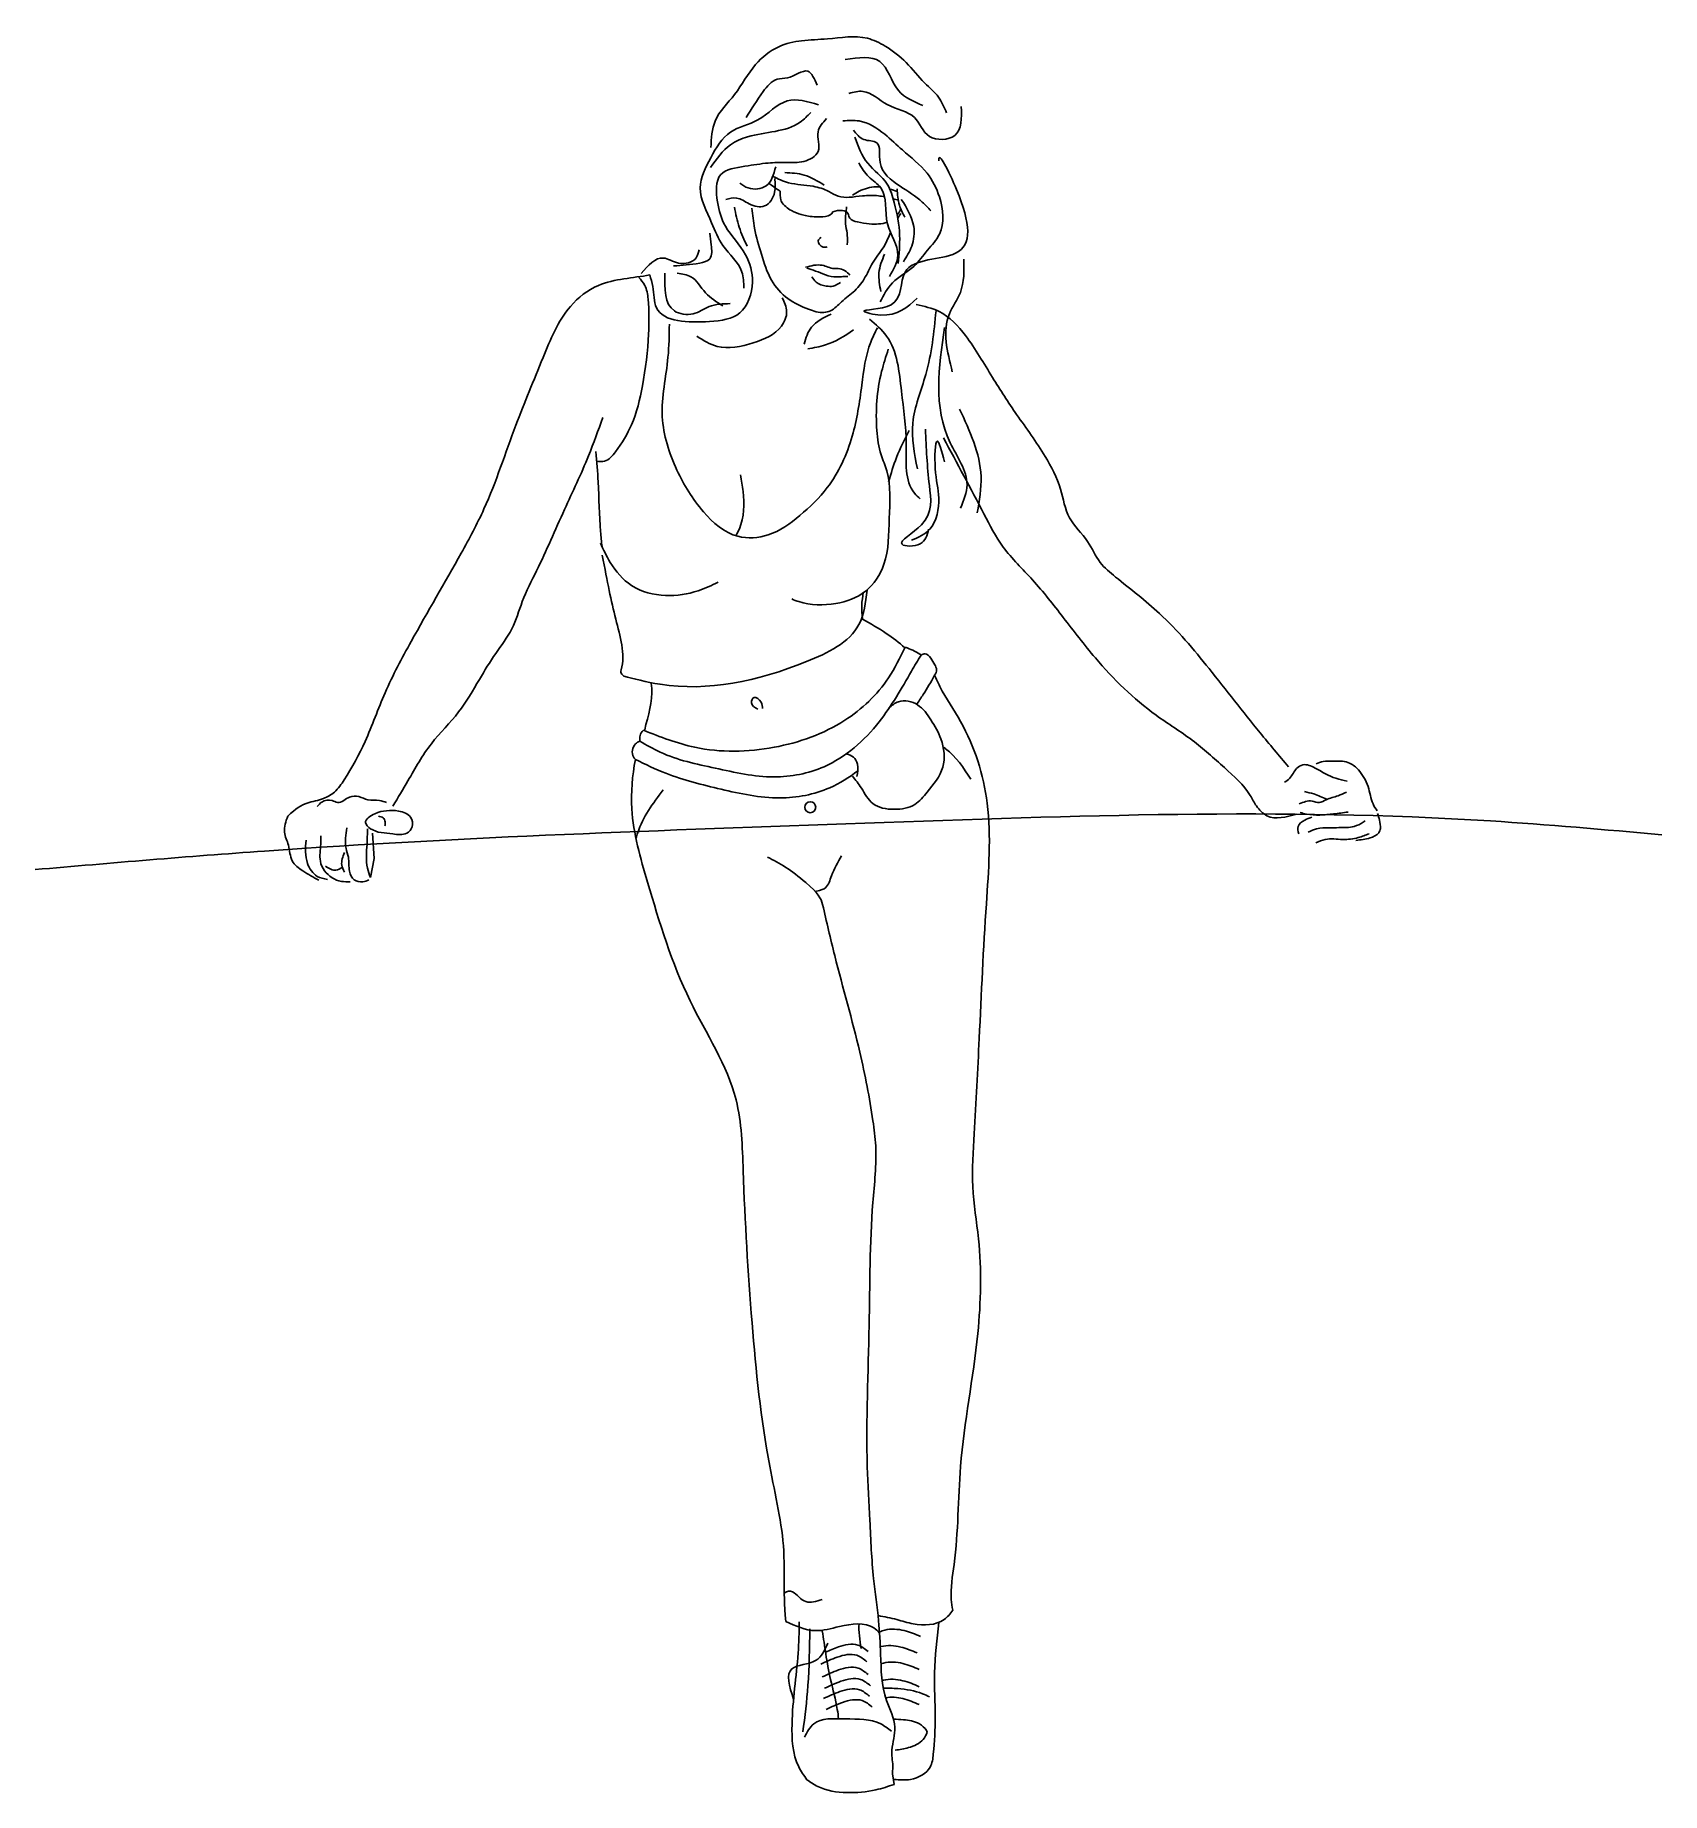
# Model space of a CAD drawing. Header units: metres. Extents: x -795 to 797, y 0 to 1719.
import ezdxf

# ---------------------------------------------------------------- set-up
doc = ezdxf.new("R2010")
doc.units = ezdxf.units.M
doc.layers.add('ceco.net 117', color=7, linetype='Continuous')

msp = doc.modelspace()

# ---------------------------------------------------------------- linework, layer by layer
at = {"layer": 'ceco.net 117'}
for points in [[(-445.3, 937.7), (-459.5, 939.5), (-467, 942.7)], [(-465, 938.5), (-463.3, 913.6), (-467, 895.1)], [(44.2, 26.1), (43.9, 18.4), (45.4, 8)]]:
    msp.add_lwpolyline(points, dxfattribs=at)
msp.add_circle((-36.7, 963.9), 5.38, dxfattribs=at)
for points, knots in [([(-133.9, 1609.1), (-133.5, 1618.2), (-132.5, 1638.4), (-108.2, 1661.1), (-93.6, 1689.8), (-70, 1708.9), (-44.4, 1714.6), (-15.5, 1714.9), (13.3, 1720.4), (39.1, 1707.7), (58.2, 1692.9), (72.8, 1673.5), (89.6, 1659.8), (94.4, 1648.4), (96.7, 1643.1)], [0, 0, 0, 0, 0.0263561, 0.0586127, 0.0942969, 0.1228227, 0.1460304, 0.1713683, 0.2103714, 0.2294381, 0.2555, 0.2824817, 0.3018759, 0.3191273, 0.3191273, 0.3191273, 0.3191273]), ([(-30, 1670.1), (-32.6, 1676.3), (-38.4, 1690.5), (-55.4, 1675.8), (-72.3, 1677.5), (-86, 1660.2), (-94.2, 1646.9), (-99.3, 1638.7)], [0, 0, 0, 0, 0.01658822, 0.03739036, 0.04776587, 0.06597276, 0.09606923, 0.09606923, 0.09606923, 0.09606923]), ([(-2.5, 1695.2), (10.4, 1697.2), (36.2, 1701.3), (44.9, 1662.3), (64.6, 1654.1), (73.5, 1650.3)], [0, 0, 0, 0, 0.03393876, 0.06771612, 0.09567416, 0.09567416, 0.09567416, 0.09567416]), ([(-28.6, 1651.1), (-39.3, 1654.2), (-61.9, 1660.8), (-84.8, 1633.5), (-117.8, 1627.5), (-134.5, 1599.6), (-149.8, 1568.2), (-133.9, 1538.8), (-123.2, 1510.3), (-102.2, 1493.4), (-101.9, 1477.1), (-101.7, 1471.7)], [0, 0, 0, 0, 0.0307627, 0.0648986, 0.094306, 0.1259506, 0.1572485, 0.1932267, 0.2180472, 0.2498773, 0.2657096, 0.2657096, 0.2657096, 0.2657096]), ([(111, 1649.4), (111.4, 1638), (112.1, 1617), (76, 1615.1), (67.2, 1644.1), (37.9, 1647.6), (19.7, 1666.9), (5.8, 1663.4), (1.1, 1662.2)], [0, 0, 0, 0, 0.0290922, 0.0538392, 0.0772898, 0.1067844, 0.1338276, 0.147688, 0.147688, 0.147688, 0.147688]), ([(-20.7, 1637.5), (-24.4, 1633.5), (-32.7, 1624.5), (-24, 1604.2), (-43.5, 1593.6), (-60.3, 1594.8), (-80, 1594.3), (-100.3, 1590.7), (-130.1, 1586.9), (-128.5, 1555.4), (-120.6, 1528.8), (-98.6, 1507.5), (-90, 1476.4), (-102, 1442.5), (-141.7, 1437.5), (-190.2, 1438.2), (-189.5, 1470.4), (-192.5, 1481), (-193.8, 1484.6)], [0, 0, 0, 0, 2.687308, 6.03645, 9.026037, 12.11097, 15.101477, 19.123662, 23.534534, 28.183084, 32.563129, 38.541434, 43.393532, 49.076045, 54.438331, 63.796548, 67.472372, 69.491764, 69.491764, 69.491764, 69.491764]), ([(-36.2, 1643.5), (-39.5, 1640.1), (-55.4, 1623.7), (-87.4, 1625.2), (-119, 1611.4), (-128.4, 1598), (-134.2, 1589.7)], [0, 0, 0, 0, 0.0139839, 0.0673828, 0.0859114, 0.115444, 0.115444, 0.115444, 0.115444]), ([(-4.7, 1635.2), (0.7, 1635.6), (15.6, 1636.7), (35.7, 1623.7), (55.4, 1604.2), (77.9, 1587.2), (92.5, 1558.7), (95.5, 1527.8), (77.4, 1508.7), (64.6, 1490.3), (42.8, 1479.5), (35.1, 1464.8), (31.6, 1458.1)], [0, 0, 0, 0, 0.0158081, 0.0440863, 0.067132, 0.1003438, 0.1265335, 0.1627782, 0.1823926, 0.2031623, 0.2296634, 0.251835, 0.251835, 0.251835, 0.251835]), ([(5.5, 1626.3), (8.4, 1622.5), (14, 1615.1), (33.8, 1616.5), (27.4, 1587.8), (50.5, 1571.6), (69.6, 1559.6), (78.6, 1550.2), (81.3, 1547.3)], [0, 0, 0, 0, 0.0138196, 0.026787, 0.0461144, 0.0764643, 0.1034288, 0.1152629, 0.1152629, 0.1152629, 0.1152629]), ([(6.9, 1619.4), (10.3, 1610.3), (16.9, 1592.2), (39.3, 1577.2), (47, 1551), (52.1, 1524.9), (50.2, 1504.9), (49.3, 1495.6)], [0, 0, 0, 0, 0.0284733, 0.0564276, 0.0758445, 0.1082352, 0.1358926, 0.1358926, 0.1358926, 0.1358926]), ([(89.1, 1596.3), (88.4, 1607.4), (119.1, 1545.6), (123.9, 1496.2), (45.8, 1502.8), (56.8, 1449.3), (2.9, 1451.3), (44.9, 1440.7), (58.5, 1453.1), (68, 1461.8)], [0, 0, 0, 0, 0.0332881, 0.0955413, 0.1482809, 0.1831411, 0.2104674, 0.2273559, 0.2666963, 0.2666963, 0.2666963, 0.2666963]), ([(-70.5, 1590.4), (-72.4, 1583), (-76, 1569.3), (-95.6, 1567.3), (-103.1, 1572.5), (-105.7, 1574.3)], [0, 0, 0, 0, 0.02085705, 0.03860557, 0.04812073, 0.04812073, 0.04812073, 0.04812073]), ([(-61.6, 1584.6), (-55.2, 1584.3), (-41.3, 1583.6), (-29.4, 1576.3), (-23, 1572.4)], [0, 0, 0, 0, 0.0190223, 0.04108961, 0.04108961, 0.04108961, 0.04108961]), ([(10.7, 1594.2), (13.6, 1589.4), (19.2, 1580), (40.4, 1567.1), (33.1, 1534.3), (54.6, 1507), (44.8, 1489.9), (40.8, 1482.9)], [0, 0, 0, 0, 0.0167823, 0.0326217, 0.0686589, 0.1009137, 0.1235148, 0.1235148, 0.1235148, 0.1235148]), ([(-71.5, 1579), (-71, 1574.5), (-69.9, 1564.5), (-79.7, 1548.7), (-96.6, 1553), (-107.5, 1561.5), (-115.7, 1559.2), (-119.2, 1558.2)], [0, 0, 0, 0, 0.01347238, 0.03015934, 0.04533663, 0.05902242, 0.06950694, 0.06950694, 0.06950694, 0.06950694]), ([(-77.2, 1574.1), (-76.3, 1573.5), (-72.6, 1570.9), (-68.9, 1568.2), (-66, 1566.5)], [1.194022, 1.194022, 1.194022, 1.194022, 1.746511, 3.549252, 3.549252, 3.549252, 3.549252]), ([(-73.3, 1581), (-68.3, 1578.4), (-55.8, 1572.9), (-36.4, 1572.6), (-20, 1567.7), (-9.5, 1560.6), (2.3, 1560.1), (15.1, 1562.4), (26.8, 1562.5), (34, 1561.4), (36, 1561.1)], [1.153076, 1.153076, 1.153076, 1.153076, 4.076915, 8.301037, 11.120992, 12.933313, 14.813396, 17.071941, 19.815472, 20.880744, 20.880744, 20.880744, 20.880744]), ([(-66, 1566.5), (-66.3, 1560.2), (-64.7, 1553.9), (-55.4, 1547), (-44.8, 1543.2), (-33.7, 1540.7), (-16.1, 1541.4), (-14.6, 1546.2)], [0.699461, 0.699461, 0.699461, 0.699461, 1.562934, 3.680637, 5.522798, 7.809524, 10.744798, 10.744798, 10.744798, 10.744798]), ([(31.7, 1570.6), (30.3, 1570.8), (23.4, 1571.1), (13.7, 1568.2), (6.7, 1563.8), (4.5, 1562.5)], [2.981922, 2.981922, 2.981922, 2.981922, 3.703245, 6.65861, 8.031809, 8.031809, 8.031809, 8.031809]), ([(48.2, 1568.7), (48.6, 1563.3), (49.4, 1553.6), (53.8, 1544.9), (55.8, 1541)], [0, 0, 0, 0, 0.01613352, 0.02900796, 0.02900796, 0.02900796, 0.02900796]), ([(-110.9, 1551), (-109.6, 1544.3), (-107, 1531), (-101.3, 1518.8), (-98.5, 1512.6)], [0, 0, 0, 0, 0.02023397, 0.04044261, 0.04044261, 0.04044261, 0.04044261]), ([(-93.8, 1549.9), (-93.1, 1543.3), (-91.5, 1528), (-84.4, 1504.6), (-76.8, 1479.6), (-59.8, 1460.2), (-40.9, 1451.6), (-26.3, 1446.8), (-14.3, 1449.7), (-5.8, 1459.5), (7.4, 1468.4), (17.9, 1482.4), (24.7, 1498.8), (36, 1511.5), (39.9, 1521.7), (41.8, 1526.1)], [0, 0, 0, 0, 3.469445, 8.058401, 12.816201, 17.049744, 21.01878, 23.701066, 24.821644, 27.268202, 30.224667, 33.194598, 36.272779, 39.462262, 41.953839, 41.953839, 41.953839, 41.953839]), ([(-14.6, 1546.2), (-11.6, 1547.2), (-6.5, 1548.7), (1.1, 1545.8), (1, 1538.7), (15.6, 1534.5), (28.2, 1533.7), (36, 1535.2), (38.5, 1536.1)], [0, 0, 0, 0, 1.640648, 2.785089, 3.573434, 4.678266, 7.81131, 9.524813, 9.524813, 9.524813, 9.524813]), ([(-1.1, 1551.3), (-1.8, 1546.5), (-3.4, 1535.6), (0.4, 1523.2), (-0.5, 1515.5), (-0.7, 1513.9)], [0, 0, 0, 0, 0.01438849, 0.03281762, 0.03761416, 0.03761416, 0.03761416, 0.03761416]), ([(48.3, 1543.1), (48.5, 1543.3), (49.8, 1545.1), (51.1, 1547.1), (51.9, 1549.1)], [12.118686, 12.118686, 12.118686, 12.118686, 12.273953, 13.432712, 13.432712, 13.432712, 13.432712]), ([(52.4, 1558.5), (57.7, 1550), (66.6, 1535.9), (64.1, 1512.7), (57.5, 1502.4), (54.4, 1497.5)], [0, 0, 0, 0, 0.02922364, 0.04848105, 0.06580137, 0.06580137, 0.06580137, 0.06580137]), ([(-170.4, 1493.4), (-162.3, 1493.9), (-150.6, 1494.6), (-132, 1499.2), (-133.5, 1513.7), (-134.5, 1521.6), (-135, 1525.3)], [0, 0, 0, 0, 0.02568298, 0.03648244, 0.05001992, 0.06144666, 0.06144666, 0.06144666, 0.06144666]), ([(-26.2, 1521.4), (-27.5, 1520.3), (-30.9, 1517.3), (-25.4, 1511.1), (-21.5, 1511.7), (-20.2, 1511.9)], [0, 0, 0, 0, 0.00454343, 0.01219646, 0.01618164, 0.01618164, 0.01618164, 0.01618164]), ([(-202.2, 1485.9), (-195.2, 1493.9), (-184, 1506.5), (-165.7, 1493.3), (-148.3, 1497.4), (-146.1, 1506.3), (-145.5, 1509)], [0, 0, 0, 0, 0.02648872, 0.0421934, 0.06028166, 0.06844928, 0.06844928, 0.06844928, 0.06844928]), ([(36, 1504.9), (33.5, 1498.8), (28.7, 1487), (31.2, 1474.6), (32.4, 1468.5)], [0, 0, 0, 0, 0.01917536, 0.03726713, 0.03726713, 0.03726713, 0.03726713]), ([(113.5, 1499.9), (113.8, 1488.7), (114.3, 1469.4), (90.3, 1437.6), (97.3, 1409.6), (102.3, 1389.8)], [0, 0, 0, 0, 0.0327557, 0.0561241, 0.1129313, 0.1129313, 0.1129313, 0.1129313]), ([(-548, 955.2), (-540.1, 962.8), (-529.9, 968.8), (-514, 971), (-500.8, 978.6), (-487.4, 998.4), (-470, 1030.4), (-453.3, 1077.9), (-420.7, 1138.9), (-386.1, 1197.4), (-348.8, 1266.7), (-327.9, 1333.1), (-299.8, 1398.7), (-279.6, 1450.4), (-240.2, 1480.8), (-210.2, 1481.3), (-193.8, 1484.6)], [0, 0, 0, 0, 3.226915, 6.109172, 8.29882, 10.985432, 18.434336, 27.439964, 37.266928, 54.614338, 63.101605, 78.414784, 90.861172, 100.790435, 106.807273, 115.813906, 115.813906, 115.813906, 115.813906]), ([(-204.6, 1482.2), (-202.4, 1479.7), (-197, 1473.8), (-194.2, 1453.9), (-194.5, 1421.2), (-199.3, 1379.9), (-208.9, 1339.6), (-223.1, 1316.6), (-235.4, 1301.2), (-243.1, 1302.1), (-245.8, 1302.4)], [0, 0, 0, 0, 0.0098953, 0.0236858, 0.0578953, 0.1090968, 0.1484661, 0.1791517, 0.1932461, 0.2011094, 0.2011094, 0.2011094, 0.2011094]), ([(-178.9, 1486.3), (-179.3, 1471.1), (-179.8, 1448.5), (-150.7, 1444), (-135.2, 1456), (-122.2, 1456.3), (-115.1, 1456.5)], [0, 0, 0, 0, 0.03798248, 0.05663504, 0.07376811, 0.09452376, 0.09452376, 0.09452376, 0.09452376]), ([(-166.9, 1486.3), (-162.1, 1485.6), (-150, 1484), (-140.4, 1465.5), (-128.3, 1458.1), (-122.2, 1454.4)], [0, 0, 0, 0, 0.01392888, 0.03500342, 0.05626991, 0.05626991, 0.05626991, 0.05626991]), ([(-41.3, 1492), (-35.8, 1493.5), (-26.3, 1496.2), (-16.1, 1490.3), (-8.5, 1491.1), (-2.7, 1489.2), (0.5, 1486), (2.1, 1484.4)], [0, 0, 0, 0, 0.01646215, 0.02845083, 0.03243601, 0.0391155, 0.04590119, 0.04590119, 0.04590119, 0.04590119]), ([(-40, 1491.1), (-37.2, 1490.2), (-31, 1488.5), (-21.7, 1484.2), (-13, 1482.2), (-5.7, 1482.9), (-2.1, 1483), (-0.1, 1483.1)], [0, 0, 0, 0, 0.00893287, 0.01922473, 0.03061578, 0.03515217, 0.04128627, 0.04128627, 0.04128627, 0.04128627]), ([(-35.3, 1482.8), (-34, 1480.9), (-30.6, 1476.1), (-22.4, 1473.5), (-13.6, 1473), (-9.4, 1475.7), (-7.1, 1477.2)], [0, 0, 0, 0, 0.00678367, 0.01751358, 0.02428991, 0.0323101, 0.0323101, 0.0323101, 0.0323101]), ([(-147.7, 1424.6), (-141.3, 1420.6), (-124.5, 1410), (-93.3, 1417), (-66.3, 1427.7), (-57.7, 1448.6), (-62, 1457.8), (-64.1, 1462.2)], [0, 0, 0, 0, 0.0221952, 0.0578251, 0.0899241, 0.1049407, 0.1190602, 0.1190602, 0.1190602, 0.1190602]), ([(-16.3, 1446.2), (-23.6, 1442.7), (-36.7, 1436.5), (-41, 1422.9), (-42.8, 1416.9)], [0, 0, 0, 0, 0.02311463, 0.04114719, 0.04114719, 0.04114719, 0.04114719]), ([(86.4, 1449.5), (84.3, 1428.6), (80.5, 1391.3), (58.9, 1341.5), (65.1, 1309.9), (68.1, 1294.8)], [0, 0, 0, 0, 0.0630565, 0.1123541, 0.1574409, 0.1574409, 0.1574409, 0.1574409]), ([(66.9, 1455.5), (74.7, 1453.9), (94.1, 1449.7), (119.6, 1422.1), (140.1, 1385.5), (157.2, 1359.9), (165.2, 1347.9)], [0, 0, 0, 0, 0.0234713, 0.0584758, 0.1072576, 0.1505181, 0.1505181, 0.1505181, 0.1505181]), ([(-174.6, 1436.5), (-174.7, 1425.7), (-175.2, 1395.4), (-186.8, 1347.2), (-169.6, 1294.2), (-144.9, 1253.7), (-112.8, 1225.3), (-74.4, 1228.1), (-45.8, 1249.1), (-14.3, 1279.4), (6.5, 1324.8), (13.5, 1374), (17.9, 1410.8), (26.7, 1428.2), (29, 1432.8)], [0, 0, 0, 0, 0.0323877, 0.0908952, 0.1450613, 0.1932847, 0.2347334, 0.2643664, 0.3006935, 0.3389489, 0.3949808, 0.445754, 0.4887272, 0.5040317, 0.5040317, 0.5040317, 0.5040317]), ([(-39.2, 1412.3), (-33.3, 1413.3), (-17, 1415.9), (-3.1, 1424.9), (5.7, 1430.7)], [0, 0, 0, 0, 0.01778621, 0.04892351, 0.04892351, 0.04892351, 0.04892351]), ([(21.4, 1441.3), (27.4, 1436.1), (47.9, 1418.6), (52, 1370.5), (59.3, 1321.9), (55, 1280.1), (68.9, 1267.3), (70.9, 1265.5)], [0, 0, 0, 0, 0.0233105, 0.0792715, 0.1316506, 0.1799584, 0.1877283, 0.1877283, 0.1877283, 0.1877283]), ([(94.7, 1433.1), (89, 1394.4), (81.1, 1340.5), (122.4, 1286.1), (113.4, 1264.1), (110.3, 1256.4)], [0, 0, 0, 0, 0.1127281, 0.1570977, 0.1808643, 0.1808643, 0.1808643, 0.1808643]), ([(-54.8, 1167.6), (-52.5, 1166.6), (-39, 1161.5), (-13, 1160.8), (19.6, 1172.3), (40.7, 1205), (39.6, 1246.8), (43.1, 1283.9), (31, 1310.8), (26.4, 1343.6), (29, 1379), (37.3, 1404.6), (39.6, 1411.8)], [7.37908, 7.37908, 7.37908, 7.37908, 8.129028, 11.741605, 14.893614, 18.086845, 22.599489, 27.273939, 28.940585, 31.334603, 37.131256, 39.398257, 39.398257, 39.398257, 39.398257]), ([(-239.7, 1345.2), (-244.2, 1332.6), (-255.1, 1301.9), (-278.7, 1252.7), (-299.2, 1204.7), (-318.9, 1167), (-327, 1137.4), (-345.3, 1114.3), (-361.8, 1086.7), (-379.9, 1055.1), (-409.5, 1026.8), (-427.9, 993.7), (-440.1, 973.2), (-445, 965)], [0, 0, 0, 0, 0.0399954, 0.0977174, 0.163376, 0.1966714, 0.2252195, 0.2541137, 0.2840771, 0.3217877, 0.3627877, 0.4056123, 0.4343738, 0.4343738, 0.4343738, 0.4343738]), ([(109.3, 1353.4), (119.5, 1331.8), (134.8, 1298.9), (128.8, 1263.8), (126.7, 1251.8)], [0, 0, 0, 0, 0.0691931, 0.1050811, 0.1050811, 0.1050811, 0.1050811]), ([(165.2, 1347.9), (174.9, 1334.6), (191.5, 1311.6), (209.2, 1277.7), (213.8, 1245.4), (235.5, 1226.4), (244.9, 1203.1), (271.2, 1181.4), (310.7, 1151.4), (355.7, 1097.7), (395.3, 1045.8), (422, 1014.4), (431.4, 1003.3)], [0, 0, 0, 0, 0.0494773, 0.0848828, 0.1142279, 0.1434353, 0.1673064, 0.1880613, 0.2439824, 0.3164653, 0.3966052, 0.4402038, 0.4402038, 0.4402038, 0.4402038]), ([(40, 1282.2), (42.3, 1290.2), (47.4, 1307.6), (55.7, 1323.8), (60.1, 1332.4)], [0, 0, 0, 0, 0.02517633, 0.05422184, 0.05422184, 0.05422184, 0.05422184]), ([(76, 1333.6), (76.8, 1315.4), (78.2, 1284.2), (85.3, 1242.9), (40.3, 1219.5), (74.5, 1218.1), (77.6, 1230), (79.1, 1235.8)], [0, 0, 0, 0, 0.0550105, 0.0944208, 0.1212089, 0.139001, 0.1554445, 0.1554445, 0.1554445, 0.1554445]), ([(93.7, 1325.1), (107, 1300.4), (126.1, 1264.8), (151.4, 1215.6), (182.7, 1185.9), (211.5, 1148.7), (247.8, 1101.1), (290, 1059.7), (337.5, 1030.8), (367.3, 1003.6), (390.4, 983), (399.7, 964.3), (413.5, 950), (428.9, 954.3), (439.3, 957.1)], [0, 0, 0, 0, 0.084028, 0.1216155, 0.1646843, 0.212215, 0.2627296, 0.3443176, 0.3874818, 0.4287399, 0.4659229, 0.4778579, 0.4918621, 0.520981, 0.520981, 0.520981, 0.520981]), ([(-246.5, 1311.7), (-245.6, 1301.8), (-243.4, 1275.8), (-243.2, 1244.8), (-241, 1223.7), (-240.4, 1218.8)], [0, 0, 0, 0, 2.969174, 7.832654, 9.29956, 9.29956, 9.29956, 9.29956]), ([(62.4, 1225), (69, 1227.9), (85.7, 1235.2), (91.4, 1267.7), (84.2, 1289.7), (85.9, 1334.4), (91.9, 1311.9), (94.5, 1301.9)], [0, 0, 0, 0, 0.0208179, 0.0526154, 0.0818067, 0.1085413, 0.1298066, 0.1298066, 0.1298066, 0.1298066]), ([(-105.1, 1288.9), (-104.1, 1283.6), (-100.7, 1266.3), (-101.4, 1244.8), (-108.2, 1231.7), (-109.4, 1229.5)], [0, 0, 0, 0, 2.867912, 9.280668, 10.597487, 10.597487, 10.597487, 10.597487]), ([(-242.1, 1222.3), (-239.1, 1215.9), (-231.8, 1200.2), (-212.4, 1177), (-179, 1168.8), (-149.4, 1173.3), (-133.3, 1180.9), (-126.9, 1183.9)], [0, 0, 0, 0, 0.0212968, 0.0520585, 0.0867469, 0.1189945, 0.1401273, 0.1401273, 0.1401273, 0.1401273]), ([(-240.3, 1210.6), (-235.1, 1183.5), (-228.6, 1150.1), (-216.8, 1111.9), (-222.8, 1095.1), (-219.1, 1092.2)], [0, 0, 0, 0, 5.427778, 10.407063, 10.934727, 10.934727, 10.934727, 10.934727]), ([(18.9, 1176.1), (17.4, 1164.2), (13.3, 1130.5), (-68.2, 1091.2), (-150.1, 1074), (-210.2, 1089.7), (-219.1, 1092.2)], [0, 0, 0, 0, 3.452583, 9.734734, 24.235354, 28.323777, 28.323777, 28.323777, 28.323777]), ([(15.2, 1173.9), (14.5, 1169.7), (13.2, 1161.1), (14, 1152.4), (14.5, 1147.9)], [0, 0, 0, 0, 0.01272308, 0.02608993, 0.02608993, 0.02608993, 0.02608993]), ([(14.5, 1147.9), (22.3, 1143.4), (36.8, 1135.2), (50.1, 1124.9), (55.8, 1119.9)], [0, 0, 0, 0, 2.712227, 4.996987, 4.996987, 4.996987, 4.996987]), ([(-200, 1039.2), (-183.5, 1032.7), (-142.6, 1016.7), (-72.4, 1018.3), (-4.7, 1042.2), (37.4, 1081.9), (51.1, 1110.1), (56.1, 1120.4)], [0, 0, 0, 0, 0.0529245, 0.1307382, 0.2046215, 0.2640703, 0.2983104, 0.2983104, 0.2983104, 0.2983104]), ([(71.7, 1112.7), (71.3, 1113), (66.9, 1116.4), (61.2, 1118.5), (56.1, 1120.4)], [96.981122, 96.981122, 96.981122, 96.981122, 97.150043, 98.735295, 98.735295, 98.735295, 98.735295]), ([(-203.5, 1028.5), (-197, 1024.7), (-174.2, 1011.4), (-128.9, 1002.2), (-75.2, 989.8), (-14.9, 1001.3), (31.6, 1042.8), (55.9, 1086), (68.5, 1107.6), (71.7, 1112.7)], [0.242456, 0.242456, 0.242456, 0.242456, 2.50907, 8.12455, 13.936413, 18.933561, 25.893452, 31.798809, 33.742155, 33.742155, 33.742155, 33.742155]), ([(71.7, 1112.7), (73.1, 1113.3), (76.6, 1115), (81.8, 1109.5), (84.6, 1104.1), (87.8, 1098.2), (86, 1094.8), (85, 1093.1)], [0, 0, 0, 0, 0.00411708, 0.01100857, 0.01860468, 0.0238347, 0.02943129, 0.02943129, 0.02943129, 0.02943129]), ([(-192.7, 1085.8), (-192.3, 1084.1), (-189.8, 1069.1), (-195.7, 1053.2), (-198.8, 1039.1), (-198.9, 1038.8)], [23.461956, 23.461956, 23.461956, 23.461956, 24.000694, 28.156394, 28.244001, 28.244001, 28.244001, 28.244001]), ([(67.3, 1064.3), (69.5, 1067.6), (75.7, 1076.9), (81.2, 1085.9), (85, 1093.1)], [32.292585, 32.292585, 32.292585, 32.292585, 33.51292, 35.694925, 35.694925, 35.694925, 35.694925]), ([(102.8, 178.3), (102.1, 181.8), (99.8, 196.6), (108.4, 243.8), (107.3, 330.9), (129.2, 435.9), (131.5, 528.2), (120.2, 592.8), (124.8, 658.4), (129.3, 750.5), (134.1, 858.2), (142.9, 963.1), (120, 1036.8), (94, 1072.8), (86.7, 1089.4), (85, 1093.1)], [1.862832, 1.862832, 1.862832, 1.862832, 2.940641, 6.384647, 15.977706, 29.115683, 38.362915, 43.49444, 48.680226, 58.010164, 71.198726, 81.032838, 89.429446, 93.436598, 94.589995, 94.589995, 94.589995, 94.589995]), ([(-88, 1059.8), (-91, 1061.4), (-96.1, 1064.1), (-91.6, 1074.2), (-84, 1067), (-83.5, 1062.4), (-83.3, 1060.3)], [0, 0, 0, 0, 0.00879284, 0.01458534, 0.02277943, 0.02918552, 0.02918552, 0.02918552, 0.02918552]), ([(4.6, 994.3), (7.6, 990.5), (14.5, 981.9), (23.2, 964.3), (45.2, 960.6), (65.9, 964), (80.2, 981.8), (96.5, 1001.3), (93.6, 1029.6), (81.7, 1048.8), (70.4, 1065.8), (51.2, 1069.9), (43.1, 1063.4), (40.1, 1061)], [0, 0, 0, 0, 0.014546, 0.0334212, 0.0549572, 0.0758617, 0.0930056, 0.1215928, 0.1493472, 0.1704563, 0.1900868, 0.2089544, 0.2202459, 0.2202459, 0.2202459, 0.2202459]), ([(-203.5, 1028.5), (-205, 1027.8), (-210.4, 1025.1), (-212.2, 1015.3), (-208.5, 1011.4), (-207.8, 1010.6)], [0, 0, 0, 0, 0.00503739, 0.01786727, 0.0210923, 0.0210923, 0.0210923, 0.0210923]), ([(-1, 1015.9), (1.3, 1015.2), (6.3, 1013.6), (10.8, 1004.6), (9.6, 997.9), (8.9, 993.9)], [0, 0, 0, 0, 0.00716802, 0.01511468, 0.02724137, 0.02724137, 0.02724137, 0.02724137]), ([(93.4, 1022.8), (94.2, 1022.2), (105.3, 1014.5), (113.2, 1002.4), (120.5, 991.2)], [3.395353, 3.395353, 3.395353, 3.395353, 3.682219, 7.572273, 7.572273, 7.572273, 7.572273]), ([(-207.8, 1010.6), (-210.9, 994.8), (-214.4, 953.6), (-191.2, 874.3), (-162.3, 777.7), (-104.5, 691.8), (-102, 581.2), (-94.9, 462.4), (-82.2, 336.7), (-59.2, 242.5), (-63.4, 200.8), (-60.7, 167.3)], [2.923219, 2.923219, 2.923219, 2.923219, 7.759201, 15.103119, 27.422664, 38.110728, 45.068944, 59.979959, 74.106923, 82.816433, 89.007637, 89.007637, 89.007637, 89.007637]), ([(-207.8, 1010.6), (-198, 1005.8), (-171.2, 993), (-123.5, 981.1), (-69.5, 969.4), (-22.1, 978.2), (1.2, 992.9), (9.7, 999.5)], [0.947017, 0.947017, 0.947017, 0.947017, 4.223181, 9.838661, 15.650524, 20.647672, 23.818121, 23.818121, 23.818121, 23.818121]), ([(427.4, 988.3), (429.2, 989.5), (434.3, 992.9), (437.3, 1001.2), (446.9, 1007.3), (461, 1000.5), (473.7, 992.6), (484.9, 990.2), (488.6, 989.4)], [0, 0, 0, 0, 0.00632799, 0.01807271, 0.025216, 0.03747511, 0.06027926, 0.07154268, 0.07154268, 0.07154268, 0.07154268]), ([(458.3, 1006.3), (460.6, 1007.2), (465.9, 1009.4), (475, 1008.5), (483.6, 1009.6), (493, 1006.6), (501, 1000.2), (510.3, 985.3), (511.8, 969.7), (516.5, 962.6), (518, 960.4)], [0, 0, 0, 0, 1.257306, 2.974974, 4.597865, 5.995017, 8.38667, 11.871346, 14.943246, 16.296415, 16.296415, 16.296415, 16.296415]), ([(-180.8, 980.8), (-190.7, 967.5), (-201.8, 952.6), (-206.7, 935.3), (-207.2, 933.4)], [0, 0, 0, 0, 4.852303, 5.446998, 5.446998, 5.446998, 5.446998]), ([(-795.2, 902.9), (-720.4, 909.3), (-450.3, 932.4), (24.4, 948), (481.4, 965.4), (740.7, 941.9), (796.6, 936.9)], [0, 0, 0, 0, 0.22521, 0.813104, 1.425319, 1.593659, 1.593659, 1.593659, 1.593659]), ([(-519.1, 964.7), (-517.7, 966.3), (-514, 970.3), (-505.8, 971.9), (-499.2, 967.4), (-492.9, 970.3), (-487.2, 975), (-478, 975), (-469.2, 969.9), (-459.5, 971.3), (-453.6, 969.3), (-451.4, 968.5)], [0, 0, 0, 0, 0.00619317, 0.01620347, 0.02186011, 0.02823789, 0.03489248, 0.0440342, 0.05329938, 0.06474185, 0.0718514, 0.0718514, 0.0718514, 0.0718514]), ([(441.7, 967.1), (445.9, 968.9), (452.4, 971.5), (461.5, 967.2), (469.5, 972.6), (478.9, 974.3), (485.2, 977.4), (487.9, 978.7)], [0, 0, 0, 0, 0.0130382, 0.02000313, 0.02735589, 0.0395943, 0.04856365, 0.04856365, 0.04856365, 0.04856365]), ([(447, 979.2), (450, 978.5), (457.5, 976.7), (464.5, 973.7), (468.7, 971.8)], [0, 0, 0, 0, 0.00919894, 0.02292493, 0.02292493, 0.02292493, 0.02292493]), ([(-548, 955.2), (-549.9, 949.9), (-553.3, 940.1), (-546, 926.2), (-545.9, 910.8), (-532.1, 900.4), (-522.8, 895.3), (-517.6, 892.5)], [0, 0, 0, 0, 0.01619314, 0.02945579, 0.04516842, 0.0594455, 0.07752077, 0.07752077, 0.07752077, 0.07752077]), ([(-467, 942.7), (-469.3, 944.7), (-475.5, 950), (-462.4, 958.6), (-451.6, 960.9), (-439.2, 960.8), (-426.9, 956.5), (-424.6, 944.6), (-432.8, 936), (-440.4, 937), (-445.3, 937.7)], [0, 0, 0, 0, 0.00784154, 0.0204876, 0.03230101, 0.04410453, 0.05737835, 0.06700664, 0.07509338, 0.08881262, 0.08881262, 0.08881262, 0.08881262]), ([(-459.3, 955.2), (-457.6, 954.8), (-454.5, 954.2), (-452.2, 949.7), (-452.7, 946.9), (-452.9, 945.6)], [0, 0, 0, 0, 0.00480099, 0.00916682, 0.01326143, 0.01326143, 0.01326143, 0.01326143]), ([(454, 954.2), (451.8, 953.3), (446.8, 951.4), (439.1, 946.1), (440.6, 940.5), (441.3, 938)], [0, 0, 0, 0, 0.00744263, 0.01645957, 0.02354518, 0.02354518, 0.02354518, 0.02354518]), ([(442.6, 958.7), (444.7, 958.1), (451, 956.4), (462.2, 955.9), (475.7, 957.3), (484.8, 958.5), (489.5, 959.2)], [0, 0, 0, 0, 0.00656916, 0.01957715, 0.03305807, 0.04728891, 0.04728891, 0.04728891, 0.04728891]), ([(450.6, 939.6), (453.3, 940.9), (459.8, 943.9), (470.3, 943.5), (482.4, 944.1), (494, 943.7), (502.3, 947.8), (505.7, 950.1), (506.4, 950.5)], [0, 0, 0, 0, 0.0087925, 0.02134741, 0.03068296, 0.0455243, 0.05530204, 0.0577637, 0.0577637, 0.0577637, 0.0577637]), ([(497.3, 931.4), (501.9, 932), (509.6, 932.9), (519.2, 936.9), (521.9, 944.3), (520.4, 950.8), (519.1, 955.6), (518.4, 957.8)], [0, 0, 0, 0, 0.0141107, 0.02390978, 0.02830393, 0.03654428, 0.04338858, 0.04338858, 0.04338858, 0.04338858]), ([(-530.1, 931.6), (-530.7, 923.9), (-531.6, 910.9), (-521.4, 895.6), (-512.7, 893.9), (-509.2, 893.2)], [0, 0, 0, 0, 0.02286878, 0.03861695, 0.04896812, 0.04896812, 0.04896812, 0.04896812]), ([(-486.8, 890.9), (-489.7, 890.9), (-499.1, 890.7), (-511.3, 898.4), (-517.8, 913), (-515.4, 924.9), (-515.6, 933.2), (-515.7, 935.8)], [0, 0, 0, 0, 0.00876186, 0.02807895, 0.03846743, 0.05520444, 0.06319087, 0.06319087, 0.06319087, 0.06319087]), ([(-468.5, 892.8), (-470.5, 892), (-475.1, 890.1), (-484.2, 891.8), (-488.9, 902.7), (-487.5, 913.5), (-492.8, 927.1), (-491.3, 937), (-490.2, 943.8)], [0, 0, 0, 0, 0.00637738, 0.01496392, 0.02449556, 0.03823361, 0.04727434, 0.06744336, 0.06744336, 0.06744336, 0.06744336]), ([(-470, 942.7), (-470.1, 937.7), (-470.2, 925), (-472.2, 908.5), (-468.1, 898.1), (-467, 895.1)], [0, 0, 0, 0, 0.01483661, 0.03841769, 0.04804015, 0.04804015, 0.04804015, 0.04804015]), ([(458.1, 929.1), (461.1, 930.4), (469.4, 934), (483.8, 931.6), (498.4, 933.2), (506.7, 936.6), (510.2, 938)], [0, 0, 0, 0, 0.00964903, 0.02672254, 0.04208262, 0.05346053, 0.05346053, 0.05346053, 0.05346053]), ([(-492.5, 919.5), (-494.1, 915.4), (-496.7, 908.8), (-493.6, 902.7), (-492.5, 900.5)], [0, 0, 0, 0, 0.01245768, 0.01980296, 0.01980296, 0.01980296, 0.01980296]), ([(-32, 881.5), (-25.3, 882.8), (-19.4, 885.6), (-15.4, 900.2), (-9.7, 910.1), (-6.1, 916.3)], [0.63471, 0.63471, 0.63471, 0.63471, 1.801563, 4.051546, 7.890241, 7.890241, 7.890241, 7.890241]), ([(-511.1, 906.2), (-507.6, 904), (-501.9, 900.5), (-496.5, 904), (-494.4, 905.4)], [0, 0, 0, 0, 0.01095555, 0.01810519, 0.01810519, 0.01810519, 0.01810519]), ([(21.6, 266), (20.6, 283.6), (17, 347.2), (22, 451), (21.2, 555.6), (29.3, 622.4), (22.8, 671.6), (10.9, 734), (-9.7, 803.6), (-20.8, 852), (-24.6, 868.7)], [0, 0, 0, 0, 0.0528448, 0.1911211, 0.3112475, 0.3668021, 0.3915138, 0.4596731, 0.5574158, 0.6088258, 0.6088258, 0.6088258, 0.6088258]), ([(44.2, 26.1), (43.5, 31.3), (41.9, 43.9), (49.7, 65.8), (32.9, 95.4), (32.5, 131.1), (30.5, 171), (23.9, 214.3), (22.5, 247.1), (21.6, 266)], [0, 0, 0, 0, 0.015514, 0.0379589, 0.0653529, 0.1110051, 0.1439643, 0.1853755, 0.2421614, 0.2421614, 0.2421614, 0.2421614]), ([(-62.2, 195), (-59.4, 197.6), (-51.9, 197.6), (-42.5, 183.2), (-30.8, 187.1), (-25.2, 189)], [0.610855, 0.610855, 0.610855, 0.610855, 1.606369, 3.333406, 4.91836, 4.91836, 4.91836, 4.91836]), ([(29.7, 173.1), (35.8, 172), (47.5, 169.8), (67.9, 163), (91.1, 163.6), (100.2, 174.9), (102.8, 178.3)], [0.201518, 0.201518, 0.201518, 0.201518, 2.075786, 3.741877, 6.785184, 8.028839, 8.028839, 8.028839, 8.028839]), ([(-60.7, 167.3), (-51.2, 163), (-33.9, 155.3), (-5.7, 163.7), (19.7, 167.5), (29.4, 158), (31.1, 156.1)], [0, 0, 0, 0, 3.013792, 5.430971, 8.811359, 9.563891, 9.563891, 9.563891, 9.563891]), ([(-40, 12.6), (-42.9, 16.7), (-53.9, 32.4), (-56.2, 77), (-48.6, 123.3), (-47.6, 156.8), (-47.4, 167.1)], [0, 0, 0, 0, 1.487694, 5.709939, 12.685431, 15.763573, 15.763573, 15.763573, 15.763573]), ([(-37, 160.1), (-37.6, 141.5), (-37.7, 107.9), (-42, 74.4), (-43.9, 59.3)], [48.313335, 48.313335, 48.313335, 48.313335, 53.860255, 58.421394, 58.421394, 58.421394, 58.421394]), ([(-9, 72.3), (-9.3, 75.3), (-11, 88.2), (-17, 108.9), (-21.6, 135.8), (-23.7, 150.6), (-24.9, 158.3)], [2.457218, 2.457218, 2.457218, 2.457218, 3.386081, 6.372793, 8.930391, 11.365686, 11.365686, 11.365686, 11.365686]), ([(71.3, 152.7), (66.1, 154.9), (55, 159.6), (40.4, 160.6), (32.7, 157.8), (31, 157.1)], [0, 0, 0, 0, 0.01700722, 0.03613125, 0.04160034, 0.04160034, 0.04160034, 0.04160034]), ([(89, 166.4), (87.3, 150), (83.6, 119.3), (86.3, 76), (84.8, 45.7), (81.7, 20.9), (63.4, 11.3), (50.6, 12.4), (45.2, 12.9)], [8.959113, 8.959113, 8.959113, 8.959113, 13.895795, 18.242969, 21.849366, 23.165681, 25.436549, 27.052052, 27.052052, 27.052052, 27.052052]), ([(-19.5, 146.3), (-22.5, 139.5), (-28.9, 124.7), (-63.6, 125.7), (-57.3, 103.9), (-53, 91.3)], [0, 0, 0, 0, 0.02093555, 0.04543936, 0.0760359, 0.0760359, 0.0760359, 0.0760359]), ([(-21.7, 137.3), (-17.7, 139.2), (-7.8, 143.6), (8.3, 147.3), (16.6, 140.6), (19.8, 138)], [0.00393537, 0.00393537, 0.00393537, 0.00393537, 0.01738383, 0.03659092, 0.04838039, 0.04838039, 0.04838039, 0.04838039]), ([(67.8, 136.6), (62.6, 138.8), (51.5, 143.5), (38.5, 144.4), (32.1, 142.6), (31.8, 142.5)], [0, 0, 0, 0, 0.01700722, 0.03613125, 0.03704132, 0.03704132, 0.03704132, 0.03704132]), ([(-26.3, 125.6), (-21.1, 128.1), (-10.3, 133.2), (7.3, 137.3), (15.6, 130.5), (18.8, 127.9)], [0, 0, 0, 0, 0.01738383, 0.03659092, 0.04838039, 0.04838039, 0.04838039, 0.04838039]), ([(-25.1, 113.1), (-19.9, 115.5), (-9.1, 120.7), (8.5, 124.7), (16.8, 118), (19.9, 115.4)], [0, 0, 0, 0, 0.01738383, 0.03659092, 0.04838039, 0.04838039, 0.04838039, 0.04838039]), ([(69.9, 120.5), (64.7, 122.7), (53.6, 127.4), (40.1, 128.3), (33.2, 126.2), (32.4, 125.9)], [0, 0, 0, 0, 0.01700722, 0.03613125, 0.03863435, 0.03863435, 0.03863435, 0.03863435]), ([(-22.7, 102), (-17.5, 104.5), (-6.7, 109.6), (10.8, 113.7), (19.2, 106.9), (22.3, 104.3)], [0, 0, 0, 0, 0.01738383, 0.03659092, 0.04838039, 0.04838039, 0.04838039, 0.04838039]), ([(69.9, 103.6), (64.7, 105.9), (53.6, 110.6), (40.5, 111.5), (34, 109.6), (33.6, 109.5)], [0, 0, 0, 0, 0.01700722, 0.03613125, 0.0373858, 0.0373858, 0.0373858, 0.0373858]), ([(-23.7, 92), (-18.6, 94.4), (-7.8, 99.5), (9.8, 103.6), (18.1, 96.8), (21.3, 94.3)], [0, 0, 0, 0, 0.01738383, 0.03659092, 0.04838039, 0.04838039, 0.04838039, 0.04838039]), ([(-21.1, 81.4), (-15.9, 83.8), (-5.1, 88.9), (12.5, 93), (20.8, 86.2), (23.9, 83.7)], [0, 0, 0, 0, 0.01738383, 0.03659092, 0.04838039, 0.04838039, 0.04838039, 0.04838039]), ([(34.7, 102.3), (39.4, 102.2), (52.4, 101.8), (68.1, 99.4), (77.8, 94.7), (80, 93.6)], [0, 0, 0, 0, 0.0143035, 0.03903991, 0.0465473, 0.0465473, 0.0465473, 0.0465473]), ([(69.9, 86.1), (64.7, 88.4), (54.3, 92.8), (42.5, 93.8), (37, 92.8)], [0, 0, 0, 0, 0.01700722, 0.03388727, 0.03388727, 0.03388727, 0.03388727]), ([(-42.3, 54.3), (-39.7, 59.2), (-32, 73.9), (-0.4, 71.2), (26.5, 72.7), (39.3, 62.6), (42.7, 60)], [0, 0, 0, 0, 0.0157184, 0.04687598, 0.08203869, 0.09484225, 0.09484225, 0.09484225, 0.09484225]), ([(44.8, 71.7), (48, 71.7), (56.6, 71.4), (68.5, 69.3), (75.8, 63), (77.5, 59.7), (77.8, 59.2)], [0.400751, 0.400751, 0.400751, 0.400751, 2.087598, 4.90986, 6.556073, 6.860145, 6.860145, 6.860145, 6.860145]), ([(46.5, 41.5), (50.8, 42.1), (60.5, 43.5), (73.1, 49.2), (76.8, 56.6), (77.8, 59.2)], [0, 0, 0, 0, 2.320468, 5.188275, 6.645269, 6.645269, 6.645269, 6.645269]), ([(-40, 12.6), (-36.6, 10.2), (-25.1, 2.3), (-1, -1.1), (24.5, 1.1), (39.5, 6), (45.4, 8)], [0, 0, 0, 0, 0.01249443, 0.04158998, 0.07019233, 0.08884226, 0.08884226, 0.08884226, 0.08884226])]:
    msp.add_open_spline(points, degree=3, knots=knots, dxfattribs=at)
for points in [[(48.3, 1566.2), (45.9, 1567), (43.5, 1567.8), (41.2, 1568.6)], [(44.5, 1559.1), (46.1, 1558.6), (47.8, 1558.2), (49.4, 1557.9)], [(48.9, 1539.7), (49.9, 1541.4), (50.9, 1543.1), (51.9, 1544.8)], [(-200, 1039.2), (-203.7, 1036), (-203.8, 1032.2), (-203.5, 1028.5)], [(-78.6, 915.1), (-66.9, 909.4), (-55.2, 902.4), (-41, 890.1)], [(-24.6, 868.7), (-26.2, 874.7), (-29.1, 879.8), (-41, 890.1)], [(11, 165.2), (10.5, 157.7), (11.7, 149.4), (13, 141)]]:
    msp.add_open_spline(points, degree=3, dxfattribs=at)

doc.saveas('drawing.dxf')
